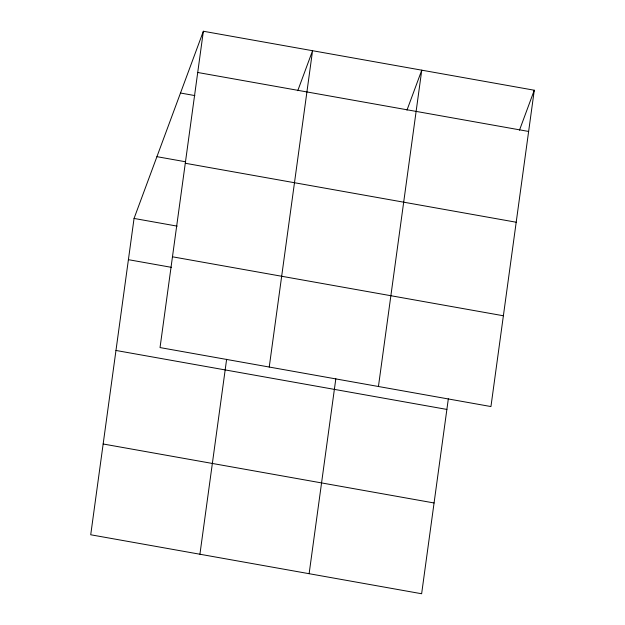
<?xml version="1.0" encoding="UTF-8"?>
<svg xmlns="http://www.w3.org/2000/svg" width="625" height="625" viewBox="0 0 625 625"><rect width="100%" height="100%" fill="white"/><g stroke="black" fill="none" stroke-linecap="round" stroke-linejoin="round"><path stroke-width="0.94" d="M203.367 31.25L160.031 347.578L490.945 406.555L534.281 90.227L203.367 31.25L134.055 218.445L90.719 534.773L421.633 593.75L448.336 398.805M199.922 554.234L226.625 359.297M269.234 367.039L312.562 50.711L297.766 90.688M309.125 573.695L335.828 378.758M378.438 386.5L421.766 70.172L406.969 110.148M519.477 130.195L534.281 90.227M197.719 72.477L528.633 131.453M180.492 93.023L194.859 95.586M156.93 156.672L185.664 161.797M185.281 163.258L516.195 222.234M134.055 218.445L177.156 226.133M172.469 256.797L503.383 315.766M128.406 259.672L171.508 267.359M115.969 350.461L446.883 409.43M103.156 443.992L434.07 502.969"/></g></svg>
